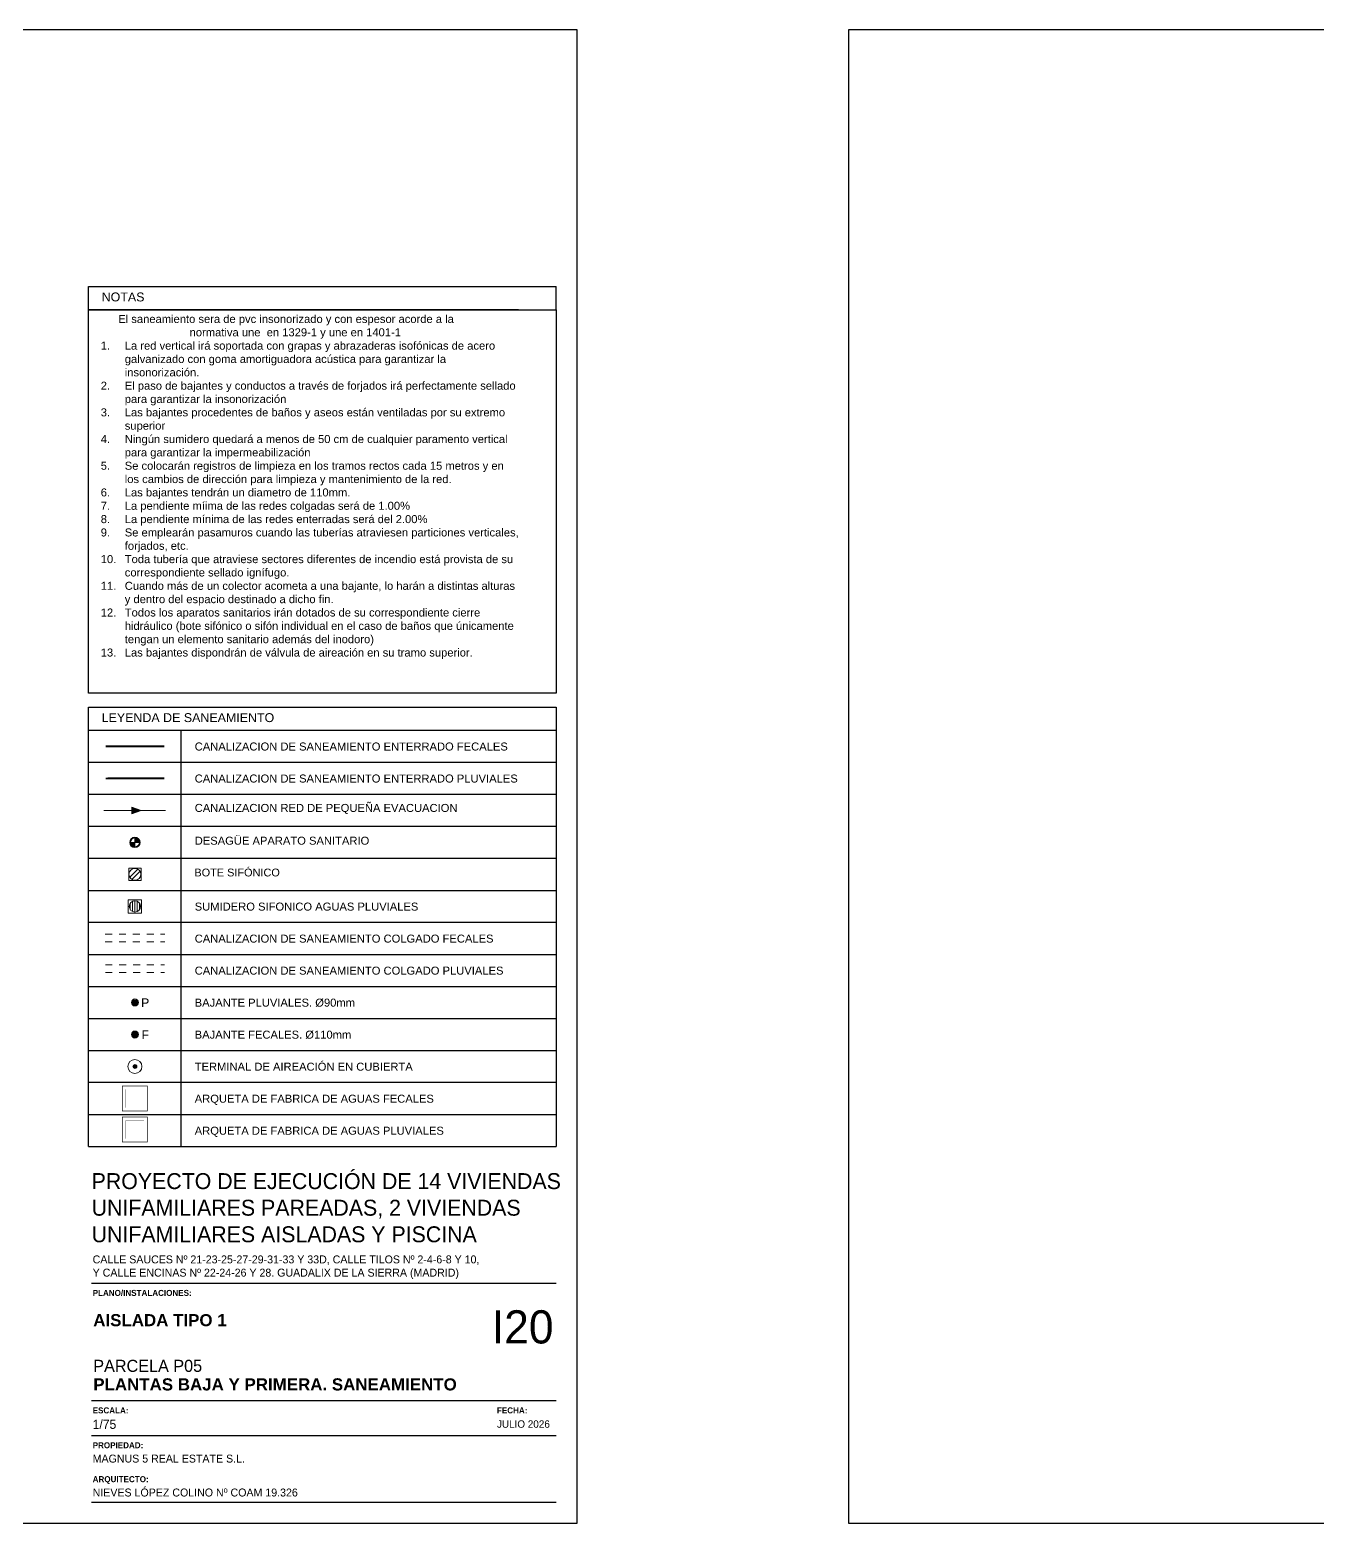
# Model space of a CAD drawing. Header units: millimetres. Extents: x 441156 to 441876, y 4514765 to 4515211.
# Drawn here: x 441317.02 to 441335.58, y 4515058.15 to 4515079.69 of the extents above; entities that cross this region are included whole.
import ezdxf

# ---------------------------------------------------------------- set-up
doc = ezdxf.new("R2010")
doc.units = ezdxf.units.MM
doc.linetypes.add('CONTINUA', pattern=[0])
doc.linetypes.add('TRAZO_Y_PUNTO', pattern=[1, 0.5, -0.25, 0, -0.25])
doc.layers.add('01_cartela', color=6, linetype='Continuous', plot=False)
for name, color, linetype in [('01_FECALES', 170, 'Continuous'), ('01_texto cartela', 5, 'Continuous'), ('01_textos', 7, 'Continuous'), ('CALEFAC_NOTAS', 7, 'Continuous'), ('INGIN SANEAMIENTO TEXTO', 7, 'Continuous')]:
    doc.layers.add(name, color=color, linetype=linetype)
for name, color, linetype, lineweight in [('INGIN SANEAMIENTO BAJANTE FECALES', 10, 'Continuous', 5), ('INGIN SANEAMIENTO BAJANTE PLUVIALES', 170, 'Continuous', 5), ('INGIN SANEAMIENTO ENTERRADO FECALES', 10, 'Continuous', 25), ('INGIN SANEAMIENTO ENTERRADO PLUVIALES', 170, 'Continuous', 25)]:
    doc.layers.add(name, color=color, linetype=linetype, lineweight=lineweight)
doc.layers.add('INGIN SANEAMIENTO INTERIOR', color=7, linetype='Continuous', lineweight=20, true_color=0x046206)
doc.styles.add('Century Gothic', font='', dxfattribs={"height": 2})
doc.styles.add('Century Gothic_3', font='', dxfattribs={"height": 4.5})
doc.styles.add('Century Gothic_5', font='', dxfattribs={"height": 2.5})
doc.styles.add('Century Gothic_6', font='', dxfattribs={"height": 11})
doc.styles.add('Estilo1', font='swissel.ttf')
doc.styles.add('NIEVES2', font='sanss___.ttf')
doc.styles.add('NIEVES3', font='swisseb.ttf')
doc.styles.get('Century Gothic').set_extended_font_data('Century Gothic')
doc.styles.get('Century Gothic_3').set_extended_font_data('Century Gothic')
doc.styles.get('Century Gothic_5').set_extended_font_data('Century Gothic')
doc.styles.get('Century Gothic_6').set_extended_font_data('Century Gothic')
doc.linetypes.add('FLE2', pattern='A,1e-05,[1,fle2.shx,S=1,R=0,X=0,Y=0],-1', length=1.00001)

# ---------------------------------------------------------------- blocks, each defined once
blk = doc.blocks.new('B PLUVIALES')
at = {"layer": 'INGIN SANEAMIENTO BAJANTE PLUVIALES', "lineweight": 0}
h = blk.add_hatch(color=256, dxfattribs=at)
h.dxf.hatch_style = 1
edge = h.paths.add_edge_path()
edge.add_arc((57.049, 40.386), 0.0688, 0, 360)
for radius in [0.0918, 0.0688]:
    blk.add_circle((57.049, 40.386), radius, dxfattribs=at)
blk = doc.blocks.new('BAJANTE FECALES')
at = {"layer": 'INGIN SANEAMIENTO BAJANTE FECALES', "lineweight": 0}
h = blk.add_hatch(dxfattribs=at)
h.set_pattern_fill('GOST_WOOD', color=256, scale=0.005)
edge = h.paths.add_edge_path(flags=17)
edge.add_arc((57.049, 39.966), 0.0688, 0, 360)
edge = h.paths.add_edge_path()
edge.add_arc((57.049, 39.966), 0.0918, 0, 360)
h = blk.add_hatch(color=256, dxfattribs=at)
h.dxf.hatch_style = 1
edge = h.paths.add_edge_path()
edge.add_arc((57.049, 39.966), 0.0688, 0, 360)
for radius in [0.0918, 0.0688]:
    blk.add_circle((57.049, 39.966), radius, dxfattribs=at)
blk = doc.blocks.new('ARQUETA FECALES 1')
at = {"layer": 'INGIN SANEAMIENTO ENTERRADO FECALES'}
for points, const_width in [([(13.525, 21.29), (13.525, 21.824), (14.059, 21.824), (14.059, 21.29)], 0.015), ([(13.574, 21.339), (13.574, 21.775), (14.01, 21.775), (14.01, 21.339)], 0.0015), ([(13.597, 21.362), (13.597, 21.753), (13.988, 21.753), (13.988, 21.362)], 0.0015)]:
    blk.add_lwpolyline(points, close=True, dxfattribs=dict(at, const_width=const_width))
blk = doc.blocks.new('ARQUETA 3')
at = {"layer": 'INGIN SANEAMIENTO ENTERRADO PLUVIALES'}
for points, const_width in [([(13.614, 20.539), (13.614, 20.895), (13.97, 20.895), (13.97, 20.539)], 0.01), ([(13.647, 20.572), (13.647, 20.862), (13.937, 20.862), (13.937, 20.572)], 0.001), ([(13.662, 20.587), (13.662, 20.847), (13.922, 20.847), (13.922, 20.587)], 0.001)]:
    blk.add_lwpolyline(points, close=True, dxfattribs=dict(at, const_width=const_width))
blk = doc.blocks.new('SIFON')
at = {"layer": 'INGIN SANEAMIENTO INTERIOR', "linetype": 'Continuous', "lineweight": 0}
h = blk.add_hatch(color=256, dxfattribs=at)
h.dxf.hatch_style = 1
edge = h.paths.add_edge_path()
edge.add_line((1065.928, 523.956), (1065.852, 523.956))
edge.add_arc((1065.928, 523.956), 0.076, 180, 270)
edge.add_line((1065.928, 523.88), (1065.928, 523.956))
edge = h.paths.add_edge_path()
edge.add_line((1065.928, 524.032), (1065.928, 523.956))
edge.add_line((1065.928, 523.956), (1066.004, 523.956))
edge.add_arc((1065.928, 523.956), 0.076, 0, 90)
for points in [[(1065.852, 523.956), (1066.004, 523.956)], [(1065.928, 524.032), (1065.928, 523.88)]]:
    blk.add_lwpolyline(points, dxfattribs=at)
for radius in [0.0891, 0.076]:
    blk.add_circle((1065.928, 523.956), radius, dxfattribs=at)
blk = doc.blocks.new('DLECHA SANEAMIENTO INTERIOR')
at = {"layer": 'INGIN SANEAMIENTO INTERIOR', "lineweight": 0}
h = blk.add_hatch(color=256, dxfattribs=at)
h.dxf.hatch_style = 1
h.paths.add_polyline_path([(1048.429, 522.543), (1048.429, 522.658), (1048.588, 522.6)])
blk.add_lwpolyline([(1048.429, 522.543), (1048.429, 522.658), (1048.588, 522.6), (1048.429, 522.543)], dxfattribs=at)
blk = doc.blocks.new('BOTE_SIFONICO')
at = {"layer": 'INGIN SANEAMIENTO INTERIOR', "ltscale": 0.5}
for p, q in [((-0.062, -0.036), (0.036, 0.062)), ((-0.036, -0.062), (0.062, 0.036))]:
    blk.add_line(p, q, dxfattribs=at)
blk.add_lwpolyline([(-0.075, -0.075), (0.075, -0.075), (0.075, 0.075), (-0.075, 0.075), (-0.075, -0.075)], close=True, dxfattribs=at)
blk.add_circle((0, 0), 0.0712, dxfattribs=at)

msp = doc.modelspace()

# ---------------------------------------------------------------- hatches: boundary and pattern name
at = {"layer": 'INGIN SANEAMIENTO BAJANTE PLUVIALES', "lineweight": 0}
h = msp.add_hatch(dxfattribs=at)
h.set_pattern_fill('JIS_RC_18', color=256, scale=0.00188, angle=45)
h.set_pattern_definition([(90, (441262.122142, 4515029.163885), (-0.033837375, 7e-18), []), (90, (441262.12347, 4515029.165215), (-0.033837375, 7e-18), []), (90, (441262.1248, 4515029.166544), (-0.033837375, 7e-18), [])])
edge = h.paths.add_edge_path()
edge.add_arc((441318.53220532, 4515067.04416095), 0.08103441, 0, 360)
h = msp.add_hatch(color=256, dxfattribs=at)
h.dxf.hatch_style = 1
edge = h.paths.add_edge_path()
edge.add_arc((441318.53220532, 4515064.73556178), 0.0283421, 0, 360)

# ---------------------------------------------------------------- linework, layer by layer
at = {"layer": '01_cartela', "color": 3}
for points in [[(441294.27109342, 4515079.68556864), (441294.27109342, 4515058.15054463), (441324.90908148, 4515058.15054463), (441324.90908148, 4515079.68556864)], [(441328.82145805, 4515079.68556864), (441328.82145805, 4515058.15054463), (441359.45944611, 4515058.15054463), (441359.45944611, 4515079.68556864)]]:
    msp.add_lwpolyline(points, close=True, dxfattribs=at)
at = {"layer": '01_texto cartela', "color": 5}
for p, q in [((441317.90780833, 4515061.6114511), (441324.60908148, 4515061.6114511)), ((441317.90780833, 4515059.91707173), (441324.60908148, 4515059.91707173)), ((441317.90780833, 4515059.41475229), (441324.60908148, 4515059.41475229)), ((441317.90780833, 4515058.45054463), (441324.60908148, 4515058.45054463))]:
    msp.add_line(p, q, dxfattribs=at)
at = {"layer": 'CALEFAC_NOTAS', "color": 7}
for p, q in [((441317.8636674, 4515075.65040489), (441317.8636674, 4515075.98665108)), ((441317.8636674, 4515075.98665108), (441324.60908148, 4515075.98665108)), ((441324.60908148, 4515075.65040489), (441324.60908148, 4515075.98665108)), ((441317.8636674, 4515075.65040489), (441324.60908148, 4515075.65040489)), ((441317.8636674, 4515070.11986622), (441317.8636674, 4515075.65040489)), ((441324.06438259, 4515075.65040489), (441317.8636674, 4515075.65040489)), ((441324.60908148, 4515075.65040489), (441324.60908148, 4515070.11986622)), ((441324.60908148, 4515070.11986622), (441317.8636674, 4515070.11986622)), ((441317.8636674, 4515069.58362003), (441317.8636674, 4515069.91986622)), ((441324.60908148, 4515069.58362003), (441317.8636674, 4515069.58362003)), ((441319.20074324, 4515063.58126219), (441319.20074324, 4515069.58362003)), ((441324.60908148, 4515069.1219002), (441317.8636674, 4515069.1219002)), ((441324.60908148, 4515068.66018036), (441317.8636674, 4515068.66018036)), ((441324.60908148, 4515068.19846053), (441317.8636674, 4515068.19846053)), ((441324.60908148, 4515067.7367407), (441317.8636674, 4515067.7367407)), ((441317.8636674, 4515067.27502086), (441324.60908148, 4515067.27502086)), ((441324.60908148, 4515066.81330103), (441317.8636674, 4515066.81330103)), ((441317.8636674, 4515066.3515812), (441324.60908148, 4515066.3515812)), ((441317.8636674, 4515065.88986136), (441324.60908148, 4515065.88986136)), ((441317.8636674, 4515065.42814153), (441324.60908148, 4515065.42814153)), ((441317.8636674, 4515064.9664217), (441324.60908148, 4515064.9664217)), ((441324.60908148, 4515064.50470186), (441317.8636674, 4515064.50470186)), ((441317.8636674, 4515064.04298203), (441324.60908148, 4515064.04298203)), ((441317.8636674, 4515063.58126219), (441324.60908148, 4515063.58126219))]:
    msp.add_line(p, q, dxfattribs=at)
at = {"layer": 'CALEFAC_NOTAS', "linetype": 'CONTINUA'}
for p, q in [((441317.8636674, 4515069.91986622), (441324.60908148, 4515069.91986622)), ((441317.8636674, 4515063.58126219), (441317.8636674, 4515069.91986622)), ((441324.60908148, 4515069.91986622), (441324.60908148, 4515063.58126219))]:
    msp.add_line(p, q, dxfattribs=at)
at = {"layer": 'INGIN SANEAMIENTO BAJANTE PLUVIALES', "color": 10, "linetype": 'TRAZO_Y_PUNTO', "lineweight": 0, "ltscale": 0.1}
for p, q in [((441318.10303026, 4515066.64190383), (441318.96138039, 4515066.64190383)), ((441318.10303026, 4515066.53197084), (441318.96138039, 4515066.53197084))]:
    msp.add_line(p, q, dxfattribs=at)
at = {"layer": 'INGIN SANEAMIENTO BAJANTE PLUVIALES', "linetype": 'TRAZO_Y_PUNTO', "lineweight": 0, "ltscale": 0.1}
for p, q in [((441318.10572772, 4515066.20335367), (441318.95868292, 4515066.20335367)), ((441318.10572772, 4515066.09342068), (441318.95868292, 4515066.09342068))]:
    msp.add_line(p, q, dxfattribs=at)
at = {"layer": 'INGIN SANEAMIENTO BAJANTE PLUVIALES', "lineweight": 0}
msp.add_lwpolyline([(441318.43599731, 4515066.94795294), (441318.43599731, 4515067.14036896), (441318.62841333, 4515067.14036896), (441318.62841333, 4515066.94795294)], close=True, dxfattribs=at)
for centre, radius in [((441318.53220532, 4515067.04416095), 0.08103441), ((441318.53220532, 4515064.73556178), 0.10043635), ((441318.53220532, 4515064.73556178), 0.0283421)]:
    msp.add_circle(centre, radius, dxfattribs=at)
at = {"layer": 'INGIN SANEAMIENTO ENTERRADO FECALES', "const_width": 0.025}
msp.add_lwpolyline([(441318.95502452, 4515069.35313489), (441318.10938613, 4515069.35284449)], dxfattribs=at)
at = {"layer": 'INGIN SANEAMIENTO ENTERRADO PLUVIALES', "const_width": 0.025}
msp.add_lwpolyline([(441318.95502452, 4515068.89141505), (441318.10938613, 4515068.89112466)], dxfattribs=at)
at = {"layer": 'INGIN SANEAMIENTO INTERIOR'}
msp.add_lwpolyline([(441318.08207212, 4515068.42932045), (441318.9709147, 4515068.42932045)], dxfattribs=at)

# ---------------------------------------------------------------- block references
at = {"layer": '01_FECALES', "color": 120, "xscale": -1.20000000001267, "yscale": 1.20000000001267, "zscale": 1.20000000001267, "rotation": 269.9999999999851}
msp.add_blockref('BOTE_SIFONICO', (441318.53220532, 4515067.50765509), dxfattribs=at)
msp.add_blockref('BOTE_SIFONICO', (441318.53220532, 4515067.50765509), dxfattribs=at)
at = {"layer": 'INGIN SANEAMIENTO BAJANTE FECALES', "color": 10, "xscale": 0.549664957791071, "yscale": 0.549664957791071, "zscale": 0.549664957791071}
msp.add_blockref('BAJANTE FECALES', (441287.17441399, 4515043.22924439), dxfattribs=at)
at = {"layer": 'INGIN SANEAMIENTO BAJANTE PLUVIALES', "xscale": 0.549664957791071, "yscale": 0.549664957791071, "zscale": 0.549664957791071}
msp.add_blockref('B PLUVIALES', (441287.17441399, 4515043.46010431), dxfattribs=at)
at = {"layer": 'INGIN SANEAMIENTO ENTERRADO FECALES', "xscale": 0.672789908336271, "yscale": 0.672789908336271, "zscale": 0.672789908336271}
msp.add_blockref('ARQUETA FECALES 1', (441309.25296854, 4515049.77039106), dxfattribs=at)
at = {"layer": 'INGIN SANEAMIENTO ENTERRADO PLUVIALES', "xscale": 1.010473965347343, "yscale": 1.010473965347343, "zscale": 1.010473965347343}
msp.add_blockref('ARQUETA 3', (441304.59557062, 4515042.89161417), dxfattribs=at)
at = {"layer": 'INGIN SANEAMIENTO INTERIOR', "xscale": 0.8456383966016479, "yscale": 0.8456383966016479, "zscale": 0.8456383966016479}
msp.add_blockref('DLECHA SANEAMIENTO INTERIOR', (440431.89525339, 4514626.49832926), dxfattribs=at)
at = {"layer": 'INGIN SANEAMIENTO INTERIOR', "linetype": 'FLE2', "xscale": 0.8456383966016479, "yscale": 0.8456383966016479, "zscale": 0.8456383966016479}
msp.add_blockref('SIFON', (440417.14246256, 4514624.88992966), dxfattribs=at)

# ---------------------------------------------------------------- texts
at = {"layer": '01_texto cartela', "color": 5}
for s, insert, char_height, width, attachment_point, style in [('\\PPROYECTO DE EJECUCIÓN DE 14 VIVIENDAS UNIFAMILIARES PAREADAS, 2 VIVIENDAS UNIFAMILIARES AISLADAS Y PISCINA', (441317.90780833, 4515063.58126219), 0.23, 6.8221698289, 1, 'Century Gothic_3'), ('CALLE SAUCES Nº 21-23-25-27-29-31-33 Y 33D, CALLE TILOS Nº 2-4-6-8 Y 10, \\PY CALLE ENCINAS Nº 22-24-26 Y 28. GUADALIX DE LA SIERRA (MADRID)', (441317.92260222, 4515062.01116258), 0.114550418, 9.2468106263, 1, 'Century Gothic'), ('{\\fCentury Gothic|b1|i0|c0|p34;PLANO/INSTALACIONES: }', (441317.92260222, 4515061.51419364), 0.0870135776, 2.1171461181, 1, 'Century Gothic'), ('\\pt2.3273;\\PPARCELA P05', (441317.93147855, 4515060.32900291), 0.1745530179, 7.0090801689, 7, 'Century Gothic_5'), ('\\pt2.3273;PLANTAS BAJA Y PRIMERA. SANEAMIENTO', (441317.93147855, 4515060.06183066), 0.1745530179, 7.0090801689, 7, 'NIEVES3'), ('{\\fCentury Gothic|b1|i0|c0|p34;ESCALA: }', (441317.92260222, 4515059.81981427), 0.0870135776, 2.1171461181, 1, 'Century Gothic'), ('1/75', (441317.92260222, 4515059.64118183), 0.130914763, 2.1171461181, 1, 'Century Gothic'), ('JULIO 2026', (441323.75346964, 4515059.63295512), 0.106913723, 3.5043768434, 1, 'Century Gothic'), ('{\\fCentury Gothic|b1|i0|c0|p34;FECHA: }', (441323.75346964, 4515059.81981427), 0.0870135776, 2.1171461181, 1, 'Century Gothic'), ('{\\fCentury Gothic|b1|i0|c0|p34;PROPIEDAD:}', (441317.92260222, 4515059.3171292), 0.0870135776, 0.8370923696, 1, 'Century Gothic'), ('MAGNUS 5 REAL ESTATE S.L.', (441317.92260222, 4515059.13849677), 0.114550418, 4.882308024, 1, 'Century Gothic'), ('{\\fCentury Gothic|b1|i0|c0|p34;ARQUITECTO:}', (441317.92260222, 4515058.82804393), 0.0870135776, 0.8370923696, 1, 'Century Gothic'), ('NIEVES LÓPEZ COLINO Nº COAM 19.326', (441317.92260222, 4515058.64941149), 0.114550418, 3.6515309653, 1, 'Century Gothic')]:
    msp.add_mtext(s, dxfattribs=dict(at, insert=insert, char_height=char_height, width=width, attachment_point=attachment_point, style=style))
at = {"layer": '01_texto cartela', "color": 1}
for s, insert, char_height, width, attachment_point, style in [('\\pt2.3273;AISLADA TIPO 1 ', (441317.93147855, 4515060.98781456), 0.1745530179, 7.0090801689, 7, 'NIEVES3'), ('I20', (441324.56955424, 4515061.21993018), 0.478574677, 1.0498533469, 3, 'Century Gothic_6')]:
    msp.add_mtext(s, dxfattribs=dict(at, insert=insert, char_height=char_height, width=width, attachment_point=attachment_point, style=style))
at = {"layer": '01_textos', "color": 1, "style": 'Estilo1'}
for s, height, p in [('NOTAS', 0.128261215, (441318.05261545, 4515075.76956828)), ('LEYENDA DE SANEAMIENTO', 0.1282612154, (441318.05261545, 4515069.70278342))]:
    msp.add_text(s, height=height, dxfattribs=at).set_placement(p)
at = {"layer": 'INGIN SANEAMIENTO BAJANTE FECALES', "color": 10, "style": 'NIEVES2'}
msp.add_text('F', height=0.12643481, dxfattribs=at).set_placement((441318.62709667, 4515065.13057))
at = {"layer": 'INGIN SANEAMIENTO BAJANTE PLUVIALES', "style": 'NIEVES2'}
msp.add_text('P', height=0.12643481, dxfattribs=at).set_placement((441318.62150765, 4515065.59228984))
at = {"layer": 'INGIN SANEAMIENTO TEXTO', "color": 5, "attachment_point": 1, "style": 'Estilo1'}
for s, width, heights, insert, char_height in [('\\pi0.25241;El saneamiento sera de pvc insonorizado y con espesor acorde a la \\P\\pi1.2819;normativa une  en 1329-1 y une en 1401-1\\P\\pi-0.34629,l0.34629,t0.34629;1.^ILa red vertical irá soportada con grapas y abrazaderas isofónicas de acero galvanizado con goma amortiguadora acústica para garantizar la insonorización.\\P2.^IEl paso de bajantes y conductos a través de forjados irá perfectamente sellado para garantizar la insonorización\\P3.^ILas bajantes procedentes de baños y aseos están ventiladas por su extremo superior\\P4.^INingún sumidero quedará a menos de 50 cm de cualquier paramento vertical para garantizar la impermeabilización\\P5.^ISe colocarán registros de limpieza en los tramos rectos cada 15 metros y en los cambios de dirección para limpieza y mantenimiento de la red.\\P6.^ILas bajantes tendrán un diametro de 110mm.\\P7.^ILa pendiente míima de las redes colgadas será de 1.00%\\P8.^ILa pendiente mínima de las redes enterradas será del 2.00%\\P9.^ISe emplearán pasamuros cuando las tuberías atraviesen particiones verticales, forjados, etc.\\P10.^IToda tubería que atraviese sectores diferentes de incendio está provista de su correspondiente sellado ignífugo.\\P11.^ICuando más de un colector acometa a una bajante, lo harán a distintas alturas y dentro del espacio destinado a dicho fin.\\P12.^ITodos los aparatos sanitarios irán dotados de su correspondiente cierre hidráulico (bote sifónico o sifón individual en el caso de baños que únicamente tengan un elemento sanitario además del inodoro)\\P13.^ILas bajantes dispondrán de válvula de aireación en su tramo superior.', 6.0278899763, [14.18675243], (441318.03935233, 4515075.57410115), 0.11542964114), ('CANALIZACION DE SANEAMIENTO ENTERRADO FECALES', 6.6485632608, [0], (441319.39450493, 4515069.40820899), 0.1154296411), ('CANALIZACION DE SANEAMIENTO ENTERRADO PLUVIALES', 6.6232700442, [0], (441319.39450493, 4515068.94648915), 0.1154296411), ('CANALIZACION RED DE PEQUEÑA EVACUACION', 5.5609549455, [0], (441319.39450493, 4515068.52238736), 0.1154296411), ('DESAGÜE APARATO SANITARIO', 4.2100631955, [0], (441319.39450493, 4515068.04997526), 0.1154296411), ('BOTE SIFÓNICO', 8.1630085879, [0], (441319.38977604, 4515067.58981016), 0.1126125), ('SUMIDERO SIFONICO AGUAS PLUVIALES', 6.0555258706, [0], (441319.39450493, 4515067.09960982), 0.1154296411), ('CANALIZACION DE SANEAMIENTO COLGADO FECALES', 6.9014961033, [0], (441319.39450493, 4515066.63788999), 0.1154296411), ('CANALIZACION DE SANEAMIENTO COLGADO PLUVIALES', 6.9014961033, [0], (441319.39450493, 4515066.17617015), 0.1154296411), ('BAJANTE PLUVIALES. %%C90mm', 4.2100631955, [0], (441319.39450493, 4515065.71445032), 0.1154296411), ('BAJANTE FECALES. %%C110mm', 4.2100631955, [0], (441319.39450493, 4515065.25273049), 0.1154296411), ('TERMINAL DE AIREACIÓN EN CUBIERTA', 4.2100631955, [0], (441319.39450493, 4515064.79101065), 0.1154296411), ('ARQUETA DE FABRICA DE AGUAS FECALES', 5.1459128872, [0], (441319.39450493, 4515064.32929082), 0.1154296411), ('ARQUETA DE FABRICA DE AGUAS PLUVIALES', 6.2588880691, [0], (441319.39450493, 4515063.86757098), 0.1154296411)]:
    msp.add_mtext_dynamic_manual_height_columns(s, width=width, gutter_width=12.5, heights=heights, dxfattribs=dict(at, insert=insert, char_height=char_height))

doc.saveas('drawing.dxf')
